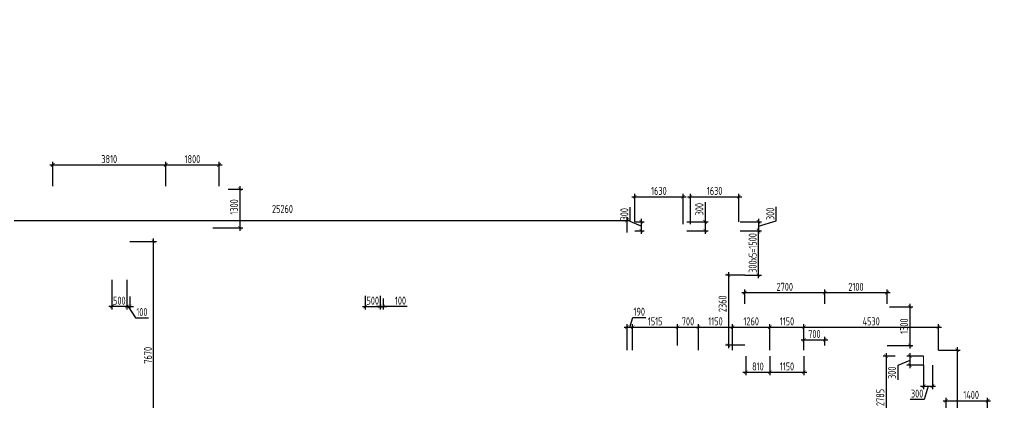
# Model space of a CAD drawing. Header units: millimetres. Extents: x -350007 to 536090, y -888 to 198380.
# Drawn here: x -180628 to -147879, y 80921 to 93828 of the extents above; entities that cross this region are included whole.
import ezdxf

# ---------------------------------------------------------------- set-up
doc = ezdxf.new("R2010")
doc.units = ezdxf.units.MM
doc.layers.add('АР_Размеры нов.', color=15, linetype='Continuous', lineweight=0)
doc.styles.add('ISOCPEUR', font='isocpeur.ttf', dxfattribs={"width": 0.7})
doc.dimstyles.new('R_100', dxfattribs={"dimtxt": 270, "dimasz": 120, "dimexe": 100, "dimexo": 0, "dimgap": 60, "dimtad": 1, "dimdec": 0, "dimrnd": 5, "dimzin": 0, "dimdsep": 46, "dimtxsty": 'ISOCPEUR', "dimblk": 'ARCHTICK', "dimcen": 0, "dimdle": 100, "dimclrd": 256, "dimclre": 256, "dimclrt": 256, "dimadec": 0, "dimazin": 0, "dimtfac": 2, "dimtdec": 0, "dimtofl": 0, "dimtmove": 1, "dimatfit": 3, "dimfxl": 1, "dimtvp": 3, "dimtolj": 1, "dimtzin": 0, "dimarcsym": 0})

# ---------------------------------------------------------------- blocks, each defined once
blk = doc.blocks.new('_ArchTick')
at = {"color": 0, "linetype": 'ByBlock', "const_width": 0.15}
blk.add_lwpolyline([(-0.5, -0.5), (0.5, 0.5)], dxfattribs=at)
blk = doc.blocks.new('*D2792')
at = {"layer": 'АР_Размеры нов.', "lineweight": -2, "ltscale": 100, "transparency": 16777216}
for p, q in [((-159949, 82846), (-159949, 83562)), ((-158434, 82846), (-158434, 83562)), ((-160049, 83462), (-158334, 83462))]:
    blk.add_line(p, q, dxfattribs=at)
at = {"layer": 'АР_Размеры нов.', "lineweight": -2, "ltscale": 100, "transparency": 16777216, "xscale": 120, "yscale": 120, "zscale": 120, "rotation": 180}
blk.add_blockref('_ArchTick', (-159949, 83462), dxfattribs=at)
at = {"layer": 'АР_Размеры нов.', "lineweight": -2, "ltscale": 100, "transparency": 16777216, "xscale": 120, "yscale": 120, "zscale": 120}
blk.add_blockref('_ArchTick', (-158434, 83462), dxfattribs=at)
at = {"layer": 'АР_Размеры нов.', "ltscale": 100, "transparency": 16777216, "insert": (-159191, 83657), "char_height": 270, "attachment_point": 5, "style": 'ISOCPEUR'}
blk.add_mtext('\\A1;1515', dxfattribs=at)
blk = doc.blocks.new('*D2653')
at = {"layer": 'АР_Размеры нов.', "lineweight": -2, "ltscale": 100, "transparency": 16777216}
for p, q in [((-173593, 88112), (-173094, 88112)), ((-173194, 88212), (-173194, 86711)), ((-174109, 86811), (-173094, 86811))]:
    blk.add_line(p, q, dxfattribs=at)
at = {"layer": 'АР_Размеры нов.', "lineweight": -2, "ltscale": 100, "transparency": 16777216, "xscale": 120, "yscale": 120, "zscale": 120}
for p, rotation in [((-173194, 88112), 90), ((-173194, 86811), 270)]:
    blk.add_blockref('_ArchTick', p, dxfattribs=dict(at, rotation=rotation))
at = {"layer": 'АР_Размеры нов.', "ltscale": 100, "transparency": 16777216, "insert": (-173389, 87511), "char_height": 270, "attachment_point": 5, "rotation": 90, "style": 'ISOCPEUR'}
blk.add_mtext('\\A1;1300', dxfattribs=at)
blk = doc.blocks.new('*D2727')
at = {"layer": 'АР_Размеры нов.', "lineweight": -2, "ltscale": 100, "transparency": 16777216}
for p, q in [((-159979, 87857), (-158149, 87857)), ((-159879, 87011), (-159879, 87957)), ((-158249, 86933), (-158249, 87957))]:
    blk.add_line(p, q, dxfattribs=at)
at = {"layer": 'АР_Размеры нов.', "lineweight": -2, "ltscale": 100, "transparency": 16777216, "xscale": 120, "yscale": 120, "zscale": 120, "rotation": 180}
blk.add_blockref('_ArchTick', (-159879, 87857), dxfattribs=at)
at = {"layer": 'АР_Размеры нов.', "lineweight": -2, "ltscale": 100, "transparency": 16777216, "xscale": 120, "yscale": 120, "zscale": 120}
blk.add_blockref('_ArchTick', (-158249, 87857), dxfattribs=at)
at = {"layer": 'АР_Размеры нов.', "ltscale": 100, "transparency": 16777216, "insert": (-159064, 88052), "char_height": 270, "attachment_point": 5, "style": 'ISOCPEUR'}
blk.add_mtext('\\A1;1630', dxfattribs=at)
blk = doc.blocks.new('*D2728')
at = {"layer": 'АР_Размеры нов.', "lineweight": -2, "ltscale": 100, "transparency": 16777216}
for p, q in [((-158099, 87857), (-156268, 87857)), ((-157999, 86933), (-157999, 87957)), ((-156368, 87011), (-156368, 87957))]:
    blk.add_line(p, q, dxfattribs=at)
at = {"layer": 'АР_Размеры нов.', "lineweight": -2, "ltscale": 100, "transparency": 16777216, "xscale": 120, "yscale": 120, "zscale": 120, "rotation": 180}
blk.add_blockref('_ArchTick', (-157999, 87857), dxfattribs=at)
at = {"layer": 'АР_Размеры нов.', "lineweight": -2, "ltscale": 100, "transparency": 16777216, "xscale": 120, "yscale": 120, "zscale": 120}
blk.add_blockref('_ArchTick', (-156368, 87857), dxfattribs=at)
at = {"layer": 'АР_Размеры нов.', "ltscale": 100, "transparency": 16777216, "insert": (-157184, 88052), "char_height": 270, "attachment_point": 5, "style": 'ISOCPEUR'}
blk.add_mtext('\\A1;1630', dxfattribs=at)
blk = doc.blocks.new('*D2925')
at = {"layer": 'АР_Размеры нов.', "lineweight": -2, "ltscale": 100, "transparency": 16777216}
for p, q in [((-149478, 80984), (-147879, 80984)), ((-149378, 80423), (-149378, 81084)), ((-147979, 80525), (-147979, 81084))]:
    blk.add_line(p, q, dxfattribs=at)
at = {"layer": 'АР_Размеры нов.', "lineweight": -2, "ltscale": 100, "transparency": 16777216, "xscale": 120, "yscale": 120, "zscale": 120, "rotation": 180}
blk.add_blockref('_ArchTick', (-149378, 80984), dxfattribs=at)
at = {"layer": 'АР_Размеры нов.', "lineweight": -2, "ltscale": 100, "transparency": 16777216, "xscale": 120, "yscale": 120, "zscale": 120}
blk.add_blockref('_ArchTick', (-147979, 80984), dxfattribs=at)
at = {"layer": 'АР_Размеры нов.', "ltscale": 100, "transparency": 16777216, "insert": (-148534, 81179), "char_height": 270, "attachment_point": 5, "style": 'ISOCPEUR'}
blk.add_mtext('\\A1;1400', dxfattribs=at)
blk = doc.blocks.new('*D2927')
at = {"layer": 'АР_Размеры нов.', "lineweight": -2, "ltscale": 100, "transparency": 16777216}
for p, q in [((-156169, 85211), (-156822, 85211)), ((-156722, 85311), (-156722, 82751)), ((-156169, 82851), (-156822, 82851))]:
    blk.add_line(p, q, dxfattribs=at)
at = {"layer": 'АР_Размеры нов.', "lineweight": -2, "ltscale": 100, "transparency": 16777216, "xscale": 120, "yscale": 120, "zscale": 120}
for p, rotation in [((-156722, 85211), 90), ((-156722, 82851), 270)]:
    blk.add_blockref('_ArchTick', p, dxfattribs=dict(at, rotation=rotation))
at = {"layer": 'АР_Размеры нов.', "ltscale": 100, "transparency": 16777216, "insert": (-156917, 84249), "char_height": 270, "attachment_point": 5, "rotation": 90, "style": 'ISOCPEUR'}
blk.add_mtext('\\A1;2360', dxfattribs=at)
blk = doc.blocks.new('*D2928')
at = {"layer": 'АР_Размеры нов.', "lineweight": -2, "ltscale": 100, "transparency": 16777216}
for p, q in [((-155707, 85111), (-155707, 86811)), ((-156169, 86711), (-155607, 86711)), ((-156169, 85211), (-155607, 85211))]:
    blk.add_line(p, q, dxfattribs=at)
at = {"layer": 'АР_Размеры нов.', "lineweight": -2, "ltscale": 100, "transparency": 16777216, "xscale": 120, "yscale": 120, "zscale": 120}
for p, rotation in [((-155707, 86711), 90), ((-155707, 85211), 270)]:
    blk.add_blockref('_ArchTick', p, dxfattribs=dict(at, rotation=rotation))
at = {"layer": 'АР_Размеры нов.', "ltscale": 100, "transparency": 16777216, "insert": (-155902, 85961), "char_height": 270, "attachment_point": 5, "rotation": 90, "style": 'ISOCPEUR'}
blk.add_mtext('\\A1;300х5=1500', dxfattribs=at)
blk = doc.blocks.new('*D2929')
at = {"layer": 'АР_Размеры нов.', "lineweight": -2, "ltscale": 100, "transparency": 16777216}
for p, q in [((-179604, 88928), (-175594, 88928)), ((-179504, 88211), (-179504, 89028)), ((-175694, 88211), (-175694, 89028))]:
    blk.add_line(p, q, dxfattribs=at)
at = {"layer": 'АР_Размеры нов.', "lineweight": -2, "ltscale": 100, "transparency": 16777216, "xscale": 120, "yscale": 120, "zscale": 120, "rotation": 180}
blk.add_blockref('_ArchTick', (-179504, 88928), dxfattribs=at)
at = {"layer": 'АР_Размеры нов.', "lineweight": -2, "ltscale": 100, "transparency": 16777216, "xscale": 120, "yscale": 120, "zscale": 120}
blk.add_blockref('_ArchTick', (-175694, 88928), dxfattribs=at)
at = {"layer": 'АР_Размеры нов.', "ltscale": 100, "transparency": 16777216, "insert": (-177599, 89123), "char_height": 270, "attachment_point": 5, "style": 'ISOCPEUR'}
blk.add_mtext('\\A1;3810', dxfattribs=at)
blk = doc.blocks.new('*D2930')
at = {"layer": 'АР_Размеры нов.', "lineweight": -2, "ltscale": 100, "transparency": 16777216}
for p, q in [((-175794, 88928), (-173794, 88928)), ((-175694, 88211), (-175694, 89028)), ((-173894, 88211), (-173894, 89028))]:
    blk.add_line(p, q, dxfattribs=at)
at = {"layer": 'АР_Размеры нов.', "lineweight": -2, "ltscale": 100, "transparency": 16777216, "xscale": 120, "yscale": 120, "zscale": 120, "rotation": 180}
blk.add_blockref('_ArchTick', (-175694, 88928), dxfattribs=at)
at = {"layer": 'АР_Размеры нов.', "lineweight": -2, "ltscale": 100, "transparency": 16777216, "xscale": 120, "yscale": 120, "zscale": 120}
blk.add_blockref('_ArchTick', (-173894, 88928), dxfattribs=at)
at = {"layer": 'АР_Размеры нов.', "ltscale": 100, "transparency": 16777216, "insert": (-174794, 89123), "char_height": 270, "attachment_point": 5, "style": 'ISOCPEUR'}
blk.add_mtext('\\A1;1800', dxfattribs=at)
blk = doc.blocks.new('*D2960')
at = {"layer": 'АР_Размеры нов.', "lineweight": -2, "ltscale": 100, "transparency": 16777216}
for p, q in [((-156269, 84625), (-153369, 84625)), ((-156169, 84246), (-156169, 84725)), ((-153469, 84246), (-153469, 84725))]:
    blk.add_line(p, q, dxfattribs=at)
at = {"layer": 'АР_Размеры нов.', "lineweight": -2, "ltscale": 100, "transparency": 16777216, "xscale": 120, "yscale": 120, "zscale": 120, "rotation": 180}
blk.add_blockref('_ArchTick', (-156169, 84625), dxfattribs=at)
at = {"layer": 'АР_Размеры нов.', "lineweight": -2, "ltscale": 100, "transparency": 16777216, "xscale": 120, "yscale": 120, "zscale": 120}
blk.add_blockref('_ArchTick', (-153469, 84625), dxfattribs=at)
at = {"layer": 'АР_Размеры нов.', "ltscale": 100, "transparency": 16777216, "insert": (-154819, 84820), "char_height": 270, "attachment_point": 5, "style": 'ISOCPEUR'}
blk.add_mtext('\\A1;2700', dxfattribs=at)
blk = doc.blocks.new('*D2961')
at = {"layer": 'АР_Размеры нов.', "lineweight": -2, "ltscale": 100, "transparency": 16777216}
for p, q in [((-150599, 84246), (-150599, 82746)), ((-151293, 84146), (-150499, 84146)), ((-151369, 82846), (-150499, 82846))]:
    blk.add_line(p, q, dxfattribs=at)
at = {"layer": 'АР_Размеры нов.', "lineweight": -2, "ltscale": 100, "transparency": 16777216, "xscale": 120, "yscale": 120, "zscale": 120}
for p, rotation in [((-150599, 84146), 90), ((-150599, 82846), 270)]:
    blk.add_blockref('_ArchTick', p, dxfattribs=dict(at, rotation=rotation))
at = {"layer": 'АР_Размеры нов.', "ltscale": 100, "transparency": 16777216, "insert": (-150794, 83496), "char_height": 270, "attachment_point": 5, "rotation": 90, "style": 'ISOCPEUR'}
blk.add_mtext('\\A1;1300', dxfattribs=at)
blk = doc.blocks.new('*D2962')
at = {"layer": 'АР_Размеры нов.', "lineweight": -2, "ltscale": 100, "transparency": 16777216}
for p, q in [((-153569, 84625), (-151269, 84625)), ((-153469, 84246), (-153469, 84725)), ((-151369, 84246), (-151369, 84725))]:
    blk.add_line(p, q, dxfattribs=at)
at = {"layer": 'АР_Размеры нов.', "lineweight": -2, "ltscale": 100, "transparency": 16777216, "xscale": 120, "yscale": 120, "zscale": 120, "rotation": 180}
blk.add_blockref('_ArchTick', (-153469, 84625), dxfattribs=at)
at = {"layer": 'АР_Размеры нов.', "lineweight": -2, "ltscale": 100, "transparency": 16777216, "xscale": 120, "yscale": 120, "zscale": 120}
blk.add_blockref('_ArchTick', (-151369, 84625), dxfattribs=at)
at = {"layer": 'АР_Размеры нов.', "ltscale": 100, "transparency": 16777216, "insert": (-152419, 84820), "char_height": 270, "attachment_point": 5, "style": 'ISOCPEUR'}
blk.add_mtext('\\A1;2100', dxfattribs=at)
blk = doc.blocks.new('*D2972')
at = {"layer": 'АР_Размеры нов.', "lineweight": -2, "ltscale": 100, "transparency": 16777216}
for p, q in [((-155112, 87039), (-155112, 87518)), ((-155707, 87111), (-155707, 86611)), ((-156318, 87011), (-155607, 87011)), ((-155707, 86861), (-155112, 87039)), ((-156318, 86711), (-155607, 86711))]:
    blk.add_line(p, q, dxfattribs=at)
at = {"layer": 'АР_Размеры нов.', "lineweight": -2, "ltscale": 100, "transparency": 16777216, "xscale": 120, "yscale": 120, "zscale": 120}
for p, rotation in [((-155707, 87011), 90), ((-155707, 86711), 270)]:
    blk.add_blockref('_ArchTick', p, dxfattribs=dict(at, rotation=rotation))
at = {"layer": 'АР_Размеры нов.', "ltscale": 100, "transparency": 16777216, "insert": (-155307, 87279), "char_height": 270, "attachment_point": 5, "rotation": 90, "style": 'ISOCPEUR'}
blk.add_mtext('\\A1;300', dxfattribs=at)
blk = doc.blocks.new('*D2802')
at = {"layer": 'АР_Размеры нов.', "lineweight": -2, "ltscale": 100, "transparency": 16777216}
for p, q in [((-157506, 87676), (-157506, 87011)), ((-157506, 87111), (-157506, 86611)), ((-158118, 87011), (-157406, 87011)), ((-158118, 86711), (-157406, 86711))]:
    blk.add_line(p, q, dxfattribs=at)
at = {"layer": 'АР_Размеры нов.', "lineweight": -2, "ltscale": 100, "transparency": 16777216, "xscale": 120, "yscale": 120, "zscale": 120}
for p, rotation in [((-157506, 87011), 90), ((-157506, 86711), 270)]:
    blk.add_blockref('_ArchTick', p, dxfattribs=dict(at, rotation=rotation))
at = {"layer": 'АР_Размеры нов.', "ltscale": 100, "transparency": 16777216, "insert": (-157701, 87437), "char_height": 270, "attachment_point": 5, "rotation": 90, "style": 'ISOCPEUR'}
blk.add_mtext('\\A1;300', dxfattribs=at)
blk = doc.blocks.new('*D2803')
at = {"layer": 'АР_Размеры нов.', "lineweight": -2, "ltscale": 100, "transparency": 16777216}
for p, q in [((-160034, 87026), (-160034, 87505)), ((-159660, 87111), (-159660, 86611)), ((-159660, 86861), (-160034, 87026)), ((-159879, 87011), (-159560, 87011)), ((-159879, 86711), (-159560, 86711))]:
    blk.add_line(p, q, dxfattribs=at)
at = {"layer": 'АР_Размеры нов.', "lineweight": -2, "ltscale": 100, "transparency": 16777216, "xscale": 120, "yscale": 120, "zscale": 120}
for p, rotation in [((-159660, 87011), 90), ((-159660, 86711), 270)]:
    blk.add_blockref('_ArchTick', p, dxfattribs=dict(at, rotation=rotation))
at = {"layer": 'АР_Размеры нов.', "ltscale": 100, "transparency": 16777216, "insert": (-160229, 87266), "char_height": 270, "attachment_point": 5, "rotation": 90, "style": 'ISOCPEUR'}
blk.add_mtext('\\A1;300', dxfattribs=at)
blk = doc.blocks.new('*D1706')
at = {"layer": 'АР_Размеры нов.', "lineweight": -2, "ltscale": 500, "transparency": 16777216}
for p, q in [((-177509, 85052), (-177509, 84060)), ((-177007, 85052), (-177007, 84060)), ((-176907, 84160), (-177609, 84160))]:
    blk.add_line(p, q, dxfattribs=at)
at = {"layer": 'АР_Размеры нов.', "lineweight": -2, "ltscale": 500, "transparency": 16777216, "xscale": 120, "yscale": 120, "zscale": 120, "rotation": 180}
blk.add_blockref('_ArchTick', (-177509, 84160), dxfattribs=at)
at = {"layer": 'АР_Размеры нов.', "lineweight": -2, "ltscale": 500, "transparency": 16777216, "xscale": 120, "yscale": 120, "zscale": 120}
blk.add_blockref('_ArchTick', (-177007, 84160), dxfattribs=at)
at = {"layer": 'АР_Размеры нов.', "lineweight": 13, "ltscale": 500, "transparency": 16777216, "insert": (-177258, 84355), "char_height": 270, "attachment_point": 5, "style": 'ISOCPEUR'}
blk.add_mtext('\\A1;500', dxfattribs=at)
blk = doc.blocks.new('*D1707')
at = {"layer": 'АР_Размеры нов.', "lineweight": -2, "ltscale": 500, "transparency": 16777216}
for p, q in [((-177007, 85052), (-177007, 84060)), ((-176906, 84490), (-176906, 84060)), ((-177007, 84160), (-177127, 84160)), ((-177007, 84160), (-176906, 84160)), ((-176957, 84160), (-176718, 83774)), ((-176906, 84160), (-176786, 84160)), ((-176718, 83774), (-176277, 83774))]:
    blk.add_line(p, q, dxfattribs=at)
at = {"layer": 'АР_Размеры нов.', "lineweight": -2, "ltscale": 500, "transparency": 16777216, "xscale": 120, "yscale": 120, "zscale": 120}
blk.add_blockref('_ArchTick', (-177007, 84160), dxfattribs=at)
at = {"layer": 'АР_Размеры нов.', "lineweight": -2, "ltscale": 500, "transparency": 16777216, "xscale": 120, "yscale": 120, "zscale": 120, "rotation": 180}
blk.add_blockref('_ArchTick', (-176906, 84160), dxfattribs=at)
at = {"layer": 'АР_Размеры нов.', "lineweight": 13, "ltscale": 500, "transparency": 16777216, "insert": (-176497, 83969), "char_height": 270, "attachment_point": 5, "style": 'ISOCPEUR'}
blk.add_mtext('\\A1;100', dxfattribs=at)
blk = doc.blocks.new('*D1708')
at = {"layer": 'АР_Размеры нов.', "lineweight": -2, "ltscale": 500, "transparency": 16777216}
for p, q in [((-168964, 84512), (-168964, 84060)), ((-168463, 84512), (-168463, 84060)), ((-169064, 84160), (-168363, 84160))]:
    blk.add_line(p, q, dxfattribs=at)
at = {"layer": 'АР_Размеры нов.', "lineweight": -2, "ltscale": 500, "transparency": 16777216, "xscale": 120, "yscale": 120, "zscale": 120, "rotation": 180}
blk.add_blockref('_ArchTick', (-168964, 84160), dxfattribs=at)
at = {"layer": 'АР_Размеры нов.', "lineweight": -2, "ltscale": 500, "transparency": 16777216, "xscale": 120, "yscale": 120, "zscale": 120}
blk.add_blockref('_ArchTick', (-168463, 84160), dxfattribs=at)
at = {"layer": 'АР_Размеры нов.', "lineweight": 13, "ltscale": 500, "transparency": 16777216, "insert": (-168713, 84355), "char_height": 270, "attachment_point": 5, "style": 'ISOCPEUR'}
blk.add_mtext('\\A1;500', dxfattribs=at)
blk = doc.blocks.new('*D1709')
at = {"layer": 'АР_Размеры нов.', "lineweight": -2, "ltscale": 500, "transparency": 16777216}
for p, q in [((-168463, 84512), (-168463, 84060)), ((-168362, 84425), (-168362, 84060)), ((-168463, 84160), (-168583, 84160)), ((-168463, 84160), (-168362, 84160)), ((-168362, 84160), (-168242, 84160)), ((-167557, 84160), (-168362, 84160))]:
    blk.add_line(p, q, dxfattribs=at)
at = {"layer": 'АР_Размеры нов.', "lineweight": -2, "ltscale": 500, "transparency": 16777216, "xscale": 120, "yscale": 120, "zscale": 120}
blk.add_blockref('_ArchTick', (-168463, 84160), dxfattribs=at)
at = {"layer": 'АР_Размеры нов.', "lineweight": -2, "ltscale": 500, "transparency": 16777216, "xscale": 120, "yscale": 120, "zscale": 120, "rotation": 180}
blk.add_blockref('_ArchTick', (-168362, 84160), dxfattribs=at)
at = {"layer": 'АР_Размеры нов.', "lineweight": 13, "ltscale": 500, "transparency": 16777216, "insert": (-167778, 84355), "char_height": 270, "attachment_point": 5, "style": 'ISOCPEUR'}
blk.add_mtext('\\A1;100', dxfattribs=at)
blk = doc.blocks.new('*D1746')
at = {"layer": 'АР_Размеры нов.', "lineweight": -2, "ltscale": 500, "transparency": 16777216}
for p, q in [((-150137, 82184), (-150137, 81373)), ((-149839, 82184), (-149839, 81373)), ((-150237, 81473), (-149739, 81473)), ((-149988, 81473), (-150116, 81029)), ((-150116, 81029), (-150595, 81029))]:
    blk.add_line(p, q, dxfattribs=at)
at = {"layer": 'АР_Размеры нов.', "lineweight": -2, "ltscale": 500, "transparency": 16777216, "xscale": 120, "yscale": 120, "zscale": 120, "rotation": 180}
blk.add_blockref('_ArchTick', (-150137, 81473), dxfattribs=at)
at = {"layer": 'АР_Размеры нов.', "lineweight": -2, "ltscale": 500, "transparency": 16777216, "xscale": 120, "yscale": 120, "zscale": 120}
blk.add_blockref('_ArchTick', (-149839, 81473), dxfattribs=at)
at = {"layer": 'АР_Размеры нов.', "lineweight": 13, "ltscale": 500, "transparency": 16777216, "insert": (-150356, 81224), "char_height": 270, "attachment_point": 5, "style": 'ISOCPEUR'}
blk.add_mtext('\\A1;300', dxfattribs=at)
blk = doc.blocks.new('*D1860')
at = {"layer": 'АР_Размеры нов.', "lineweight": -2, "ltscale": 500, "transparency": 16777216}
for p, q in [((-150599, 82586), (-150599, 82084)), ((-150599, 82335), (-151009, 82165)), ((-150137, 82486), (-150699, 82486)), ((-151009, 82165), (-151009, 81686)), ((-150137, 82184), (-150699, 82184))]:
    blk.add_line(p, q, dxfattribs=at)
at = {"layer": 'АР_Размеры нов.', "lineweight": -2, "ltscale": 500, "transparency": 16777216, "xscale": 120, "yscale": 120, "zscale": 120}
for p, rotation in [((-150599, 82486), 90), ((-150599, 82184), 270)]:
    blk.add_blockref('_ArchTick', p, dxfattribs=dict(at, rotation=rotation))
at = {"layer": 'АР_Размеры нов.', "lineweight": 13, "ltscale": 500, "transparency": 16777216, "insert": (-151204, 81926), "char_height": 270, "attachment_point": 5, "rotation": 90, "style": 'ISOCPEUR'}
blk.add_mtext('\\A1;300', dxfattribs=at)
blk = doc.blocks.new('*D1861')
at = {"layer": 'АР_Размеры нов.', "lineweight": -2, "ltscale": 500, "transparency": 16777216}
for p, q in [((-156129, 82486), (-156129, 81842)), ((-155321, 82486), (-155321, 81842)), ((-156229, 81942), (-155221, 81942))]:
    blk.add_line(p, q, dxfattribs=at)
at = {"layer": 'АР_Размеры нов.', "lineweight": -2, "ltscale": 500, "transparency": 16777216, "xscale": 120, "yscale": 120, "zscale": 120, "rotation": 180}
blk.add_blockref('_ArchTick', (-156129, 81942), dxfattribs=at)
at = {"layer": 'АР_Размеры нов.', "lineweight": -2, "ltscale": 500, "transparency": 16777216, "xscale": 120, "yscale": 120, "zscale": 120}
blk.add_blockref('_ArchTick', (-155321, 81942), dxfattribs=at)
at = {"layer": 'АР_Размеры нов.', "lineweight": 13, "ltscale": 500, "transparency": 16777216, "insert": (-155725, 82137), "char_height": 270, "attachment_point": 5, "style": 'ISOCPEUR'}
blk.add_mtext('\\A1;810', dxfattribs=at)
blk = doc.blocks.new('*D1862')
at = {"layer": 'АР_Размеры нов.', "lineweight": -2, "ltscale": 500, "transparency": 16777216}
for p, q in [((-155321, 82486), (-155321, 81842)), ((-154171, 82486), (-154171, 81842)), ((-155421, 81942), (-154071, 81942))]:
    blk.add_line(p, q, dxfattribs=at)
at = {"layer": 'АР_Размеры нов.', "lineweight": -2, "ltscale": 500, "transparency": 16777216, "xscale": 120, "yscale": 120, "zscale": 120, "rotation": 180}
blk.add_blockref('_ArchTick', (-155321, 81942), dxfattribs=at)
at = {"layer": 'АР_Размеры нов.', "lineweight": -2, "ltscale": 500, "transparency": 16777216, "xscale": 120, "yscale": 120, "zscale": 120}
blk.add_blockref('_ArchTick', (-154171, 81942), dxfattribs=at)
at = {"layer": 'АР_Размеры нов.', "lineweight": 13, "ltscale": 500, "transparency": 16777216, "insert": (-154746, 82137), "char_height": 270, "attachment_point": 5, "style": 'ISOCPEUR'}
blk.add_mtext('\\A1;1150', dxfattribs=at)
blk = doc.blocks.new('*D1863')
at = {"layer": 'АР_Размеры нов.', "lineweight": -2, "ltscale": 500, "transparency": 16777216}
for p, q in [((-160139, 82686), (-160139, 83562)), ((-160044, 83462), (-159946, 83787)), ((-159949, 82686), (-159949, 83562)), ((-159946, 83787), (-159505, 83787)), ((-160239, 83462), (-159849, 83462))]:
    blk.add_line(p, q, dxfattribs=at)
at = {"layer": 'АР_Размеры нов.', "lineweight": -2, "ltscale": 500, "transparency": 16777216, "xscale": 120, "yscale": 120, "zscale": 120, "rotation": 180}
blk.add_blockref('_ArchTick', (-160139, 83462), dxfattribs=at)
at = {"layer": 'АР_Размеры нов.', "lineweight": -2, "ltscale": 500, "transparency": 16777216, "xscale": 120, "yscale": 120, "zscale": 120}
blk.add_blockref('_ArchTick', (-159949, 83462), dxfattribs=at)
at = {"layer": 'АР_Размеры нов.', "lineweight": 13, "ltscale": 500, "transparency": 16777216, "insert": (-159726, 83982), "char_height": 270, "attachment_point": 5, "style": 'ISOCPEUR'}
blk.add_mtext('\\A1;190', dxfattribs=at)
blk = doc.blocks.new('*D1865')
at = {"layer": 'АР_Размеры нов.', "lineweight": -2, "ltscale": 500, "transparency": 16777216}
for p, q in [((-151404, 82586), (-151404, 79601)), ((-151094, 82486), (-151504, 82486)), ((-151276, 79701), (-151504, 79701))]:
    blk.add_line(p, q, dxfattribs=at)
at = {"layer": 'АР_Размеры нов.', "lineweight": -2, "ltscale": 500, "transparency": 16777216, "xscale": 120, "yscale": 120, "zscale": 120}
for p, rotation in [((-151404, 82486), 90), ((-151404, 79701), 270)]:
    blk.add_blockref('_ArchTick', p, dxfattribs=dict(at, rotation=rotation))
at = {"layer": 'АР_Размеры нов.', "lineweight": 13, "ltscale": 500, "transparency": 16777216, "insert": (-151599, 81093), "char_height": 270, "attachment_point": 5, "rotation": 90, "style": 'ISOCPEUR'}
blk.add_mtext('\\A1;2785', dxfattribs=at)
blk = doc.blocks.new('*D2197')
at = {"layer": 'АР_Размеры нов.', "lineweight": -2, "ltscale": 500, "transparency": 16777216}
for p, q in [((-158434, 82846), (-158434, 83562)), ((-157731, 82686), (-157731, 83562)), ((-158534, 83462), (-157631, 83462))]:
    blk.add_line(p, q, dxfattribs=at)
at = {"layer": 'АР_Размеры нов.', "lineweight": -2, "ltscale": 500, "transparency": 16777216, "xscale": 120, "yscale": 120, "zscale": 120, "rotation": 180}
blk.add_blockref('_ArchTick', (-158434, 83462), dxfattribs=at)
at = {"layer": 'АР_Размеры нов.', "lineweight": -2, "ltscale": 500, "transparency": 16777216, "xscale": 120, "yscale": 120, "zscale": 120}
blk.add_blockref('_ArchTick', (-157731, 83462), dxfattribs=at)
at = {"layer": 'АР_Размеры нов.', "lineweight": 13, "ltscale": 500, "transparency": 16777216, "insert": (-158083, 83657), "char_height": 270, "attachment_point": 5, "style": 'ISOCPEUR'}
blk.add_mtext('\\A1;700', dxfattribs=at)
blk = doc.blocks.new('*D2198')
at = {"layer": 'АР_Размеры нов.', "lineweight": -2, "ltscale": 500, "transparency": 16777216}
for p, q in [((-157731, 82686), (-157731, 83562)), ((-156581, 82686), (-156581, 83562)), ((-157831, 83462), (-156481, 83462))]:
    blk.add_line(p, q, dxfattribs=at)
at = {"layer": 'АР_Размеры нов.', "lineweight": -2, "ltscale": 500, "transparency": 16777216, "xscale": 120, "yscale": 120, "zscale": 120, "rotation": 180}
blk.add_blockref('_ArchTick', (-157731, 83462), dxfattribs=at)
at = {"layer": 'АР_Размеры нов.', "lineweight": -2, "ltscale": 500, "transparency": 16777216, "xscale": 120, "yscale": 120, "zscale": 120}
blk.add_blockref('_ArchTick', (-156581, 83462), dxfattribs=at)
at = {"layer": 'АР_Размеры нов.', "lineweight": 13, "ltscale": 500, "transparency": 16777216, "insert": (-157156, 83657), "char_height": 270, "attachment_point": 5, "style": 'ISOCPEUR'}
blk.add_mtext('\\A1;1150', dxfattribs=at)
blk = doc.blocks.new('*D4780')
at = {"layer": 'АР_Размеры нов.', "lineweight": -2, "transparency": 16777216}
for p, q in [((-176906, 86351), (-176001, 86351)), ((-176101, 78580), (-176101, 86451)), ((-176906, 78680), (-176001, 78680))]:
    blk.add_line(p, q, dxfattribs=at)
at = {"layer": 'АР_Размеры нов.', "lineweight": -2, "transparency": 16777216, "xscale": 120, "yscale": 120, "zscale": 120}
for p, rotation in [((-176101, 86351), 90), ((-176101, 78680), 270)]:
    blk.add_blockref('_ArchTick', p, dxfattribs=dict(at, rotation=rotation))
at = {"layer": 'АР_Размеры нов.', "transparency": 16777216, "insert": (-176296, 82515), "char_height": 270, "attachment_point": 5, "rotation": 90, "style": 'ISOCPEUR'}
blk.add_mtext('\\A1;7670', dxfattribs=at)
blk = doc.blocks.new('*D7142')
at = {"layer": 'АР_Размеры нов.', "lineweight": -2, "transparency": 16777216}
for p, q in [((-185399, 86651), (-185399, 87154)), ((-160139, 86651), (-160139, 87154)), ((-185499, 87054), (-160039, 87054))]:
    blk.add_line(p, q, dxfattribs=at)
at = {"layer": 'АР_Размеры нов.', "lineweight": -2, "transparency": 16777216, "xscale": 120, "yscale": 120, "zscale": 120, "rotation": 180}
blk.add_blockref('_ArchTick', (-185399, 87054), dxfattribs=at)
at = {"layer": 'АР_Размеры нов.', "lineweight": -2, "transparency": 16777216, "xscale": 120, "yscale": 120, "zscale": 120}
blk.add_blockref('_ArchTick', (-160139, 87054), dxfattribs=at)
at = {"layer": 'АР_Размеры нов.', "transparency": 16777216, "insert": (-171757, 87444), "char_height": 270, "attachment_point": 5, "style": 'ISOCPEUR'}
blk.add_mtext('\\A1;25260', dxfattribs=at)
blk = doc.blocks.new('*D7147')
at = {"layer": 'АР_Размеры нов.', "lineweight": -2, "transparency": 16777216}
for p, q in [((-149639, 82686), (-148908, 82686)), ((-149008, 82786), (-149008, 77981)), ((-149639, 78081), (-148908, 78081))]:
    blk.add_line(p, q, dxfattribs=at)
at = {"layer": 'АР_Размеры нов.', "lineweight": -2, "transparency": 16777216, "xscale": 120, "yscale": 120, "zscale": 120}
for p, rotation in [((-149008, 82686), 90), ((-149008, 78081), 270)]:
    blk.add_blockref('_ArchTick', p, dxfattribs=dict(at, rotation=rotation))
at = {"layer": 'АР_Размеры нов.', "transparency": 16777216, "insert": (-149203, 80383), "char_height": 270, "attachment_point": 5, "rotation": 90, "style": 'ISOCPEUR'}
blk.add_mtext('\\A1;4605', dxfattribs=at)
blk = doc.blocks.new('*D7156')
at = {"layer": 'АР_Размеры нов.', "lineweight": -2, "transparency": 16777216}
for p, q in [((-156581, 82686), (-156581, 83562)), ((-155321, 82686), (-155321, 83562)), ((-156681, 83462), (-155221, 83462))]:
    blk.add_line(p, q, dxfattribs=at)
at = {"layer": 'АР_Размеры нов.', "lineweight": -2, "transparency": 16777216, "xscale": 120, "yscale": 120, "zscale": 120, "rotation": 180}
blk.add_blockref('_ArchTick', (-156581, 83462), dxfattribs=at)
at = {"layer": 'АР_Размеры нов.', "lineweight": -2, "transparency": 16777216, "xscale": 120, "yscale": 120, "zscale": 120}
blk.add_blockref('_ArchTick', (-155321, 83462), dxfattribs=at)
at = {"layer": 'АР_Размеры нов.', "transparency": 16777216, "insert": (-155951, 83657), "char_height": 270, "attachment_point": 5, "style": 'ISOCPEUR'}
blk.add_mtext('\\A1;1260', dxfattribs=at)
blk = doc.blocks.new('*D7157')
at = {"layer": 'АР_Размеры нов.', "lineweight": -2, "transparency": 16777216}
for p, q in [((-155321, 82686), (-155321, 83562)), ((-154171, 82686), (-154171, 83562)), ((-155421, 83462), (-154071, 83462))]:
    blk.add_line(p, q, dxfattribs=at)
at = {"layer": 'АР_Размеры нов.', "lineweight": -2, "transparency": 16777216, "xscale": 120, "yscale": 120, "zscale": 120, "rotation": 180}
blk.add_blockref('_ArchTick', (-155321, 83462), dxfattribs=at)
at = {"layer": 'АР_Размеры нов.', "lineweight": -2, "transparency": 16777216, "xscale": 120, "yscale": 120, "zscale": 120}
blk.add_blockref('_ArchTick', (-154171, 83462), dxfattribs=at)
at = {"layer": 'АР_Размеры нов.', "transparency": 16777216, "insert": (-154746, 83657), "char_height": 270, "attachment_point": 5, "style": 'ISOCPEUR'}
blk.add_mtext('\\A1;1150', dxfattribs=at)
blk = doc.blocks.new('*D7158')
at = {"layer": 'АР_Размеры нов.', "lineweight": -2, "transparency": 16777216}
for p, q in [((-154171, 82686), (-154171, 83562)), ((-149639, 82686), (-149639, 83562)), ((-154271, 83462), (-149539, 83462))]:
    blk.add_line(p, q, dxfattribs=at)
at = {"layer": 'АР_Размеры нов.', "lineweight": -2, "transparency": 16777216, "xscale": 120, "yscale": 120, "zscale": 120, "rotation": 180}
blk.add_blockref('_ArchTick', (-154171, 83462), dxfattribs=at)
at = {"layer": 'АР_Размеры нов.', "lineweight": -2, "transparency": 16777216, "xscale": 120, "yscale": 120, "zscale": 120}
blk.add_blockref('_ArchTick', (-149639, 83462), dxfattribs=at)
at = {"layer": 'АР_Размеры нов.', "transparency": 16777216, "insert": (-151905, 83657), "char_height": 270, "attachment_point": 5, "style": 'ISOCPEUR'}
blk.add_mtext('\\A1;4530', dxfattribs=at)
blk = doc.blocks.new('*D7177')
at = {"layer": 'АР_Размеры нов.', "lineweight": -2, "transparency": 16777216}
for p, q in [((-154271, 83037), (-153369, 83037)), ((-154171, 82686), (-154171, 83137)), ((-153469, 82846), (-153469, 83137))]:
    blk.add_line(p, q, dxfattribs=at)
at = {"layer": 'АР_Размеры нов.', "lineweight": -2, "transparency": 16777216, "xscale": 120, "yscale": 120, "zscale": 120, "rotation": 180}
blk.add_blockref('_ArchTick', (-154171, 83037), dxfattribs=at)
at = {"layer": 'АР_Размеры нов.', "lineweight": -2, "transparency": 16777216, "xscale": 120, "yscale": 120, "zscale": 120}
blk.add_blockref('_ArchTick', (-153469, 83037), dxfattribs=at)
at = {"layer": 'АР_Размеры нов.', "transparency": 16777216, "insert": (-153820, 83232), "char_height": 270, "attachment_point": 5, "style": 'ISOCPEUR'}
blk.add_mtext('\\A1;700', dxfattribs=at)
blk = doc.blocks.new('*D7185')
at = {"layer": 'АР_Размеры нов.', "lineweight": -2, "transparency": 16777216}
for p, q in [((-152915, 120873), (-152915, 121315)), ((-153510, 120695), (-152915, 120873)), ((-153510, 120521), (-153510, 120869)), ((-154464, 120621), (-153410, 120621)), ((-154304, 120769), (-153410, 120769)), ((-281179, 60686), (-280586, 60686)), ((-280686, 59785), (-280686, 60786)), ((-281179, 59885), (-280586, 59885))]:
    blk.add_line(p, q, dxfattribs=at)
at = {"layer": 'АР_Размеры нов.', "lineweight": -2, "transparency": 16777216, "xscale": 120, "yscale": 120, "zscale": 120}
for p, rotation in [((-153510, 120769), 90), ((-153510, 120621), 270), ((-280686, 60686), 90), ((-280686, 59885), 270)]:
    blk.add_blockref('_ArchTick', p, dxfattribs=dict(at, rotation=rotation))
at = {"layer": 'АР_Размеры нов.', "transparency": 16777216, "char_height": 270, "attachment_point": 5, "rotation": 90, "style": 'ISOCPEUR'}
for s, insert in [('\\A1;150', (-153110, 121094)), ('\\A1;800', (-280881, 60286))]:
    blk.add_mtext(s, dxfattribs=dict(at, insert=insert))
blk = doc.blocks.new('*D7186')
at = {"layer": 'АР_Размеры нов.', "lineweight": -2, "transparency": 16777216}
for p, q in [((-172393, 113364), (-172393, 115311)), ((-171329, 115211), (-172493, 115211)), ((-171329, 113464), (-172493, 113464)), ((-280686, 59985), (-280686, 55406)), ((-281179, 59885), (-280586, 59885)), ((-281179, 55506), (-280586, 55506))]:
    blk.add_line(p, q, dxfattribs=at)
at = {"layer": 'АР_Размеры нов.', "lineweight": -2, "transparency": 16777216, "xscale": 120, "yscale": 120, "zscale": 120}
for p, rotation in [((-172393, 115211), 90), ((-172393, 113464), 270), ((-280686, 59885), 90), ((-280686, 55506), 270)]:
    blk.add_blockref('_ArchTick', p, dxfattribs=dict(at, rotation=rotation))
at = {"layer": 'АР_Размеры нов.', "transparency": 16777216, "char_height": 270, "attachment_point": 5, "rotation": 90, "style": 'ISOCPEUR'}
for s, insert in [('\\A1;1745', (-172588, 114338)), ('\\A1;4380', (-280881, 57695))]:
    blk.add_mtext(s, dxfattribs=dict(at, insert=insert))

msp = doc.modelspace()

# ---------------------------------------------------------------- linework, layer by layer
at = {"layer": 'АР_Размеры нов.', "lineweight": 13, "ltscale": 500}
msp.add_line((-150137, 82184.4), (-150137, 82485.7), dxfattribs=at)

# ---------------------------------------------------------------- dimensions: what is measured, and where the dimension line sits
at = {"layer": 'АР_Размеры нов.'}
for base, p1, p2, picture, middle in [((-153510.4, 120769.1), (-154463.9, 120620.7), (-154303.9, 120769.1), '*D7185', (-153110.4, 120933.4)), ((-280686, 60686.4), (-281179, 59884.7), (-281179, 60686.4), '*D7185', (-280881, 60285.5)), ((-172392.8, 115210.7), (-171328.9, 113464.4), (-171328.9, 115210.7), '*D7186', (-172587.8, 114337.6)), ((-280686, 55506), (-281179, 59884.7), (-281179, 55506), '*D7186', (-280881, 57695.3)), ((-176100.9, 86350.6), (-176906.4, 78680.3), (-176906.4, 86350.6), '*D4780', (-176295.9, 82515.5)), ((-149008.5, 78080.7), (-149638.9, 82685.7), (-149638.6, 78080.7), '*D7147', (-149203.5, 80383.2))]:
    dim = msp.add_linear_dim(base=base, p1=p1, p2=p2, angle=90, dimstyle='R_100', override={"dimpost": '\\X'}, dxfattribs=at)
    dim.commit()
    dim.dimension.update_dxf_attribs({"geometry": picture, "text_midpoint": middle})
at = {"layer": 'АР_Размеры нов.', "ltscale": 100}
for base, p1, p2, override, picture, middle in [((-175693.6, 88928.2), (-179503.5, 88210.7), (-175693.6, 88210.6), {"dimpost": '\\X', "dimfxl": 2.5, "dimarcsym": 2}, '*D2929', (-177598.5, 89123.2)), ((-173893.6, 88928.2), (-175693.6, 88210.7), (-173893.6, 88210.7), {"dimpost": '\\X', "dimfxl": 2.5, "dimarcsym": 2}, '*D2930', (-174793.6, 89123.2)), ((-158248.8, 87857.4), (-159879.2, 87011), (-158248.8, 86932.9), {"dimpost": '\\X', "dimfxl": 2.5, "dimarcsym": 1}, '*D2727', (-159064, 88052.4)), ((-156368.4, 87857.4), (-157999, 86932.9), (-156368.4, 87011), {"dimpost": '\\X', "dimfxl": 2.5, "dimarcsym": 1}, '*D2728', (-157183.7, 88052.4)), ((-153469.2, 84625.1), (-156169, 84245.9), (-153469.2, 84245.9), {"dimpost": '\\X', "dimfxl": 2.5, "dimarcsym": 1}, '*D2960', (-154819.1, 84820.1)), ((-151369.2, 84625.1), (-153469.2, 84245.9), (-151369.2, 84245.9), {"dimpost": '\\X', "dimfxl": 2.5, "dimarcsym": 1}, '*D2962', (-152419.2, 84820.1)), ((-158433.9, 83461.8), (-159948.9, 82845.7), (-158433.9, 82845.7), {"dimpost": '\\X', "dimfxl": 2.5, "dimarcsym": 1}, '*D2792', (-159191.4, 83656.8))]:
    dim = msp.add_linear_dim(base=base, p1=p1, p2=p2, dimstyle='R_100', override=override, dxfattribs=at)
    dim.commit()
    dim.dimension.update_dxf_attribs({"geometry": picture, "text_midpoint": middle})
for base, p1, p2, override, picture, middle in [((-173194, 86810.7), (-173592.9, 88111.7), (-174108.9, 86810.7), {"dimpost": '\\X', "dimfxl": 2.5, "dimarcsym": 2}, '*D2653', (-173194, 87510.7)), ((-159660, 86710.7), (-159879.2, 87011), (-159879.2, 86710.7), {"dimpost": '\\X', "dimfxl": 300, "dimarcsym": 1}, '*D2803', (-160034.5, 87086.1)), ((-157506.4, 86711), (-158117.6, 87011.3), (-158117.6, 86711), {"dimpost": '\\X', "dimfxl": 300, "dimarcsym": 1}, '*D2802', (-157387.5, 87436.7)), ((-156722.4, 82850.7), (-156169, 85210.7), (-156169, 82850.7), {"dimpost": '\\X', "dimfxl": 2.5, "dimarcsym": 1}, '*D2927', (-156722.4, 84249.3))]:
    dim = msp.add_linear_dim(base=base, p1=p1, p2=p2, angle=90, dimstyle='R_100', override=override, dxfattribs=at)
    dim.commit()
    dim.dimension.update_dxf_attribs({"geometry": picture, "text_midpoint": middle, "dimtype": 160})
at = {"layer": 'АР_Размеры нов.'}
dim = msp.add_linear_dim(base=(-160138.9, 87053.9), p1=(-185398.7, 86650.7), p2=(-160138.9, 86650.7), dimstyle='R_100', override={"dimpost": '\\X'}, dxfattribs=at)
dim.commit()
dim.dimension.update_dxf_attribs({"geometry": '*D7142', "text_midpoint": (-171756.5, 87248.9), "dimtype": 160})
at = {"layer": 'АР_Размеры нов.', "ltscale": 100}
for base, p1, p2, override, picture, middle in [((-155707.2, 86710.7), (-156318.4, 87011), (-156318.4, 86710.7), {"dimpost": '\\X', "dimfxl": 300, "dimarcsym": 1}, '*D2972', (-155307.2, 87099.3)), ((-150599, 82845.7), (-151292.6, 84145.7), (-151369.2, 82845.7), {"dimpost": '\\X', "dimfxl": 2.5, "dimarcsym": 1}, '*D2961', (-150794, 83495.7))]:
    dim = msp.add_linear_dim(base=base, p1=p1, p2=p2, angle=90, dimstyle='R_100', override=override, dxfattribs=at)
    dim.commit()
    dim.dimension.update_dxf_attribs({"geometry": picture, "text_midpoint": middle})
dim = msp.add_linear_dim(base=(-155707.2, 86710.7), p1=(-156169, 85210.7), p2=(-156169, 86710.7), angle=90, text='300х5=1500', dimstyle='R_100', override={"dimpost": '\\X', "dimfxl": 300, "dimarcsym": 1}, dxfattribs=at)
dim.commit()
dim.dimension.update_dxf_attribs({"geometry": '*D2928', "text_midpoint": (-155902.2, 85960.7)})
at = {"layer": 'АР_Размеры нов.', "lineweight": 13, "ltscale": 500}
for base, p1, p2, override, picture, middle in [((-177508.9, 84160), (-177007, 85052), (-177508.9, 85052), {"dimpost": '\\X'}, '*D1706', (-177257.9, 84355)), ((-168462.9, 84160), (-168963.9, 84512), (-168462.9, 84512), {"dimpost": '\\X'}, '*D1708', (-168713.4, 84355)), ((-159948.9, 83461.8), (-160138.9, 82685.7), (-159948.9, 82685.7), {"dimpost": '\\X'}, '*D1863', (-159886.4, 83981.8)), ((-157731.3966, 83461.7569), (-158433.8531, 82845.6825), (-157731.3966, 82685.6825), {"dimpost": '\\X', "dimfxl": 2.5, "dimarcsym": 1}, '*D2197', (-158082.6248, 83656.7569)), ((-156581.3, 83461.8), (-157731.4, 82685.7), (-156581.3, 82685.7), {"dimpost": '\\X', "dimfxl": 2.5, "dimarcsym": 1}, '*D2198', (-157156.4, 83656.8)), ((-155321.1, 81941.7), (-156128.9, 82485.7), (-155321.1, 82485.7), {"dimpost": '\\X'}, '*D1861', (-155725, 82136.7)), ((-154171.1, 81941.7), (-155321.1, 82485.7), (-154171.1, 82485.7), {"dimpost": '\\X'}, '*D1862', (-154746.1, 82136.7))]:
    dim = msp.add_linear_dim(base=base, p1=p1, p2=p2, dimstyle='R_100', override=override, dxfattribs=at)
    dim.commit()
    dim.dimension.update_dxf_attribs({"geometry": picture, "text_midpoint": middle})
for base, p1, p2, picture, middle in [((-176906.4, 84160), (-177007, 85052), (-176906.4, 84489.7), '*D1707', (-176657.9, 83774)), ((-168362.3, 84160), (-168462.9, 84512), (-168362.3, 84425.5), '*D1709', (-167777.7, 84044.2)), ((-149838.9, 81472.9), (-150137, 82184.4), (-149838.9, 82184.4), '*D1746', (-150176.3, 81028.8))]:
    dim = msp.add_linear_dim(base=base, p1=p1, p2=p2, dimstyle='R_100', override={"dimpost": '\\X'}, dxfattribs=at)
    dim.commit()
    dim.dimension.update_dxf_attribs({"geometry": picture, "text_midpoint": middle, "dimtype": 160})
at = {"layer": 'АР_Размеры нов.'}
for base, p1, p2, picture, middle in [((-155321.1, 83461.8), (-156581.4, 82685.7), (-155321.1, 82685.7), '*D7156', (-155951.2, 83656.8)), ((-154171.1, 83461.8), (-155321.1, 82685.7), (-154171.1, 82685.7), '*D7157', (-154746.1, 83656.8)), ((-149638.9, 83461.8), (-154171.1, 82685.7), (-149638.9, 82685.7), '*D7158', (-151905, 83656.8)), ((-153469.2, 83037.4), (-154171.1, 82685.7), (-153469.2, 82845.7), '*D7177', (-153820.1, 83232.4))]:
    dim = msp.add_linear_dim(base=base, p1=p1, p2=p2, dimstyle='R_100', override={"dimpost": '\\X'}, dxfattribs=at)
    dim.commit()
    dim.dimension.update_dxf_attribs({"geometry": picture, "text_midpoint": middle})
at = {"layer": 'АР_Размеры нов.', "lineweight": 13, "ltscale": 500}
dim = msp.add_linear_dim(base=(-151404, 79700.7), p1=(-151093.5, 82485.7), p2=(-151276.3, 79700.7), angle=90, dimstyle='R_100', override={"dimpost": '\\X'}, dxfattribs=at)
dim.commit()
dim.dimension.update_dxf_attribs({"geometry": '*D1865', "text_midpoint": (-151599, 81093.2)})
dim = msp.add_linear_dim(base=(-150599, 82184.4), p1=(-150137, 82485.7), p2=(-150137, 82184.4), angle=90, dimstyle='R_100', override={"dimpost": '\\X'}, dxfattribs=at)
dim.commit()
dim.dimension.update_dxf_attribs({"geometry": '*D1860', "text_midpoint": (-151008.9, 82105.4), "dimtype": 160})
at = {"layer": 'АР_Размеры нов.', "ltscale": 100}
dim = msp.add_linear_dim(base=(-147979.2, 80984.4), p1=(-149378.5, 80422.6), p2=(-147979.2, 80525.3), dimstyle='R_100', override={"dimpost": '\\X', "dimfxl": 2.5, "dimarcsym": 1}, dxfattribs=at)
dim.commit()
dim.dimension.update_dxf_attribs({"geometry": '*D2925', "text_midpoint": (-148534, 80984.4), "dimtype": 160})

doc.saveas('drawing.dxf')
